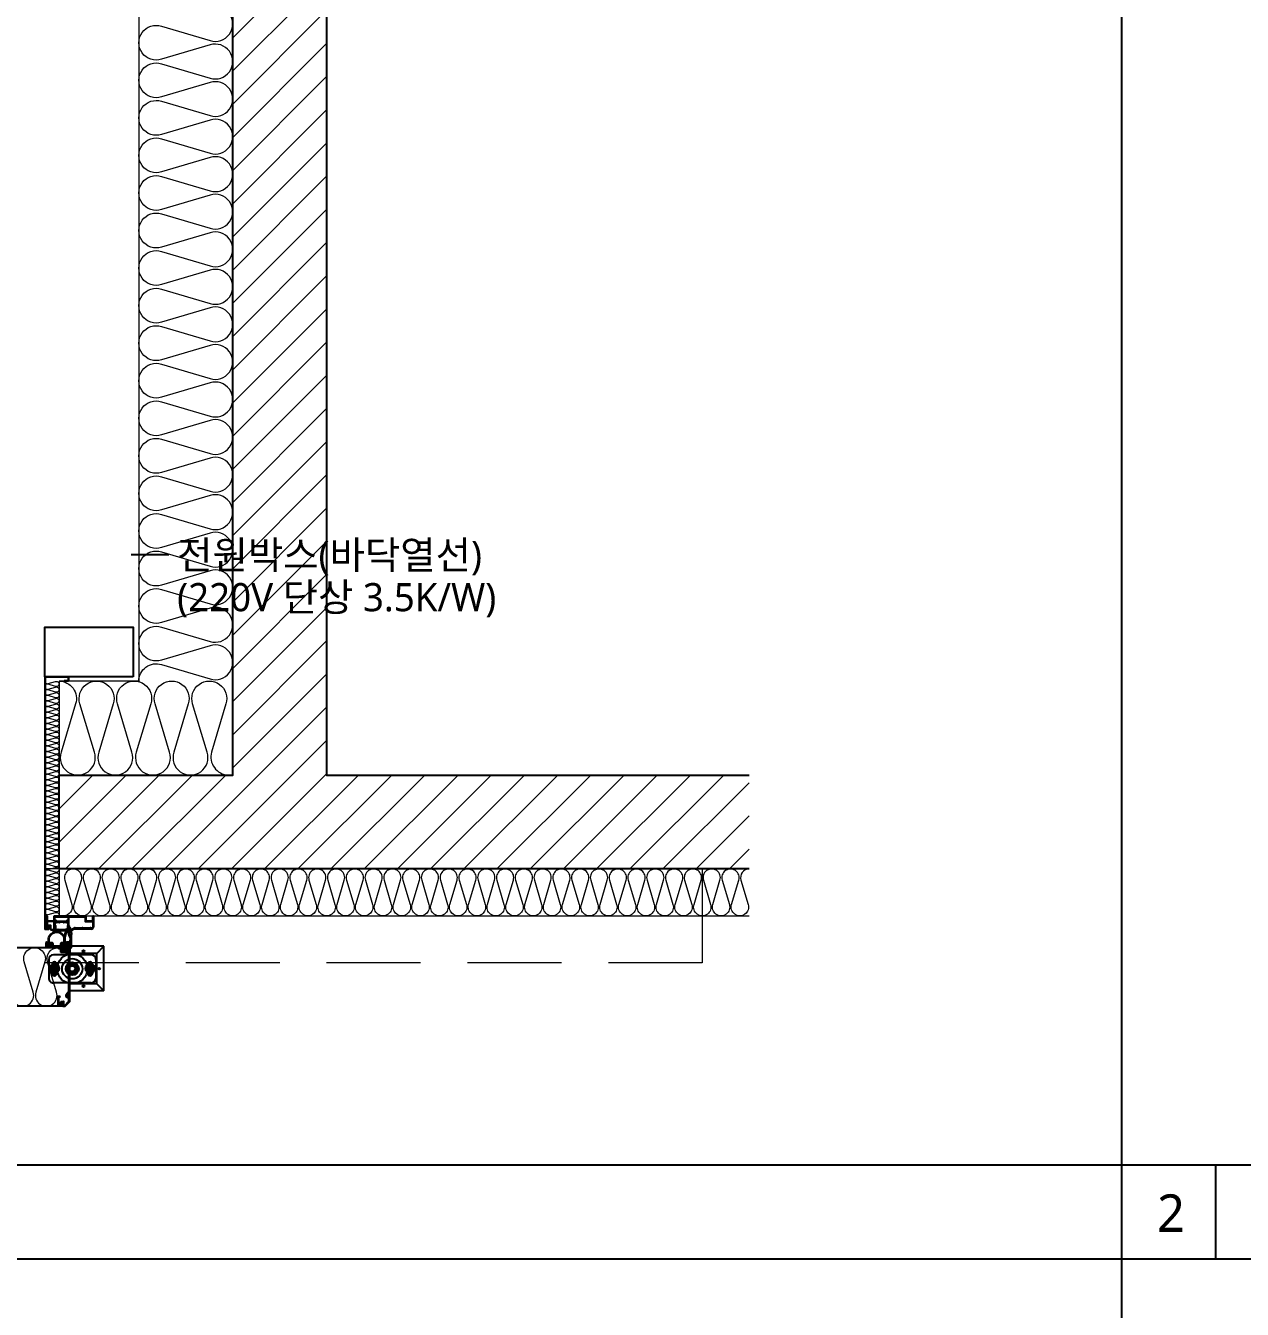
# Model space of a CAD drawing. Header units: millimetres. Extents: x 232323 to 272954, y -5343 to 8721.
# Drawn here: x 255605 to 256901, y 3234 to 4602 of the extents above; entities that cross this region are included whole.
import ezdxf
from ezdxf.enums import TextEntityAlignment as Align

# ---------------------------------------------------------------- set-up
doc = ezdxf.new("R2010")
doc.units = ezdxf.units.MM
doc.header["$MEASUREMENT"] = 0
doc.linetypes.add('HIDDEN', pattern=[0.375, 0.25, -0.125])
doc.layers.get('0').update_dxf_attribs({"linetype": 'CONTINUOUS'})
for name, color, linetype, lineweight in [('A-DWXM-DOOR', 4, 'CONTINUOUS', 25), ('A-MKXS-LEAD', 7, 'CONTINUOUS', 25), ('A-WAXM-BLOC', 3, 'CONTINUOUS', 25), ('A-XXXX-HATC', 8, 'CONTINUOUS', 18), ('A-XXXX-HID', 8, 'HIDDEN', 18), ('A-XXXX-INSL2', 8, 'CONTINUOUS', 18), ('A-XXXX-TABL', 7, 'CONTINUOUS', 25), ('A-XXXX-TXT2', 3, 'CONTINUOUS', 25)]:
    doc.layers.add(name, color=color, linetype=linetype, lineweight=lineweight)
doc.styles.add('맑은고딕', font='malgun.ttf')

# ---------------------------------------------------------------- blocks, each defined once
blk = doc.blocks.new('A$C788834AB')
at = {"color": 1}
blk.add_lwpolyline([(11.3, 3.8), (4.5, 7.7), (-2.4, 3.8), (-2.4, -4.1), (4.5, -8.1), (11.3, -4.1)], close=True, dxfattribs=at)
for centre, radius in [((4.5, -0.2), 9.75), ((4.5, 0), 4.5), ((4.5, -0.2), 3.8)]:
    blk.add_circle(centre, radius, dxfattribs=at)

msp = doc.modelspace()

# ---------------------------------------------------------------- hatches: boundary and pattern name
at = {"layer": 'A-XXXX-HATC'}
h = msp.add_hatch(dxfattribs=at)
h.set_pattern_fill('ANSI31', color=9, scale=200)
h.set_pattern_definition([(45, (137214.035, 5301.455), (-17.6776695, 17.6776695), [])])
h.paths.add_polyline_path([(254310.7, 5503.5), (254310.7, 5603.5), (253575.7, 5603.5), (253575.7, 5503.5), (254025.7, 5503.5), (254025.7, 3803.5), (253575.7, 3803.5), (253575.7, 3703.5), (254310.7, 3703.5), (254310.7, 3803.5), (254125.7, 3803.5), (254125.7, 5503.5)])
h.paths.add_polyline_path([(255640.7, 5603.5), (255640.7, 5503.5), (255825.7, 5503.5), (255825.7, 3803.5), (255640.7, 3803.5), (255640.7, 3703.5), (256375.7, 3703.5), (256375.7, 3803.5), (255925.7, 3803.5), (255925.7, 5503.5), (256375.7, 5503.5), (256375.7, 5603.5)])

# ---------------------------------------------------------------- linework, layer by layer
for p, q in [((256772.6, 607), (256772.6, 5969)), ((260366.3, 3288), (253178.8, 3288))]:
    msp.add_line(p, q)
at = {"color": 9}
for p, q in [((255625.7, 3908), (255625.7, 3639)), ((255650.7, 3908), (255625.7, 3908)), ((255626, 3907.7), (255626, 3639.3)), ((255650.4, 3907.7), (255626, 3907.7)), ((255650.4, 3903.8), (255646.2, 3903.8)), ((255646.2, 3903.5), (255646.2, 3903.8)), ((255650.7, 3903.5), (255646.2, 3903.5)), ((255650.4, 3907.7), (255650.4, 3903.8)), ((255650.7, 3908), (255650.7, 3903.5)), ((255627.4, 3653.3), (255627.4, 3653.4)), ((255627.5, 3653.4), (255627.4, 3653.4)), ((255627.5, 3640.1), (255627.4, 3653.2)), ((255627.6, 3653.4), (255628, 3653.4)), ((255628.2, 3653.2), (255628.2, 3648.4)), ((255635.7, 3648.4), (255635.7, 3653.2)), ((255635.8, 3653.4), (255669, 3653.4)), ((255669.2, 3653.2), (255669.2, 3648.4)), ((255676.7, 3648.4), (255676.7, 3653.2)), ((255676.8, 3653.4), (255676.9, 3653.4)), ((255677.4, 3652.9), (255677.4, 3641.5)), ((255629.7, 3639), (255625.7, 3639)), ((255629.4, 3639.3), (255626, 3639.3)), ((255627.5, 3639.9), (255627.5, 3640)), ((255627.5, 3639.9), (255627.5, 3639.9)), ((255628.1, 3639.9), (255627.7, 3639.9)), ((255628.2, 3648.4), (255635.7, 3648.4)), ((255628.2, 3643), (255628.2, 3640.1)), ((255630.9, 3643), (255628.2, 3643)), ((255628.2, 3639.9), (255628.2, 3639.9)), ((255628.2, 3639.9), (255628.2, 3639.9)), ((255629.4, 3643), (255629.4, 3639.3)), ((255629.7, 3643), (255629.4, 3643)), ((255629.7, 3643), (255629.7, 3639)), ((255630.9, 3639.5), (255630.9, 3643)), ((255635.3, 3638), (255634.7, 3638)), ((255635.4, 3638.8), (255635.4, 3638.2)), ((255636, 3638.8), (255635.4, 3638.8)), ((255635.9, 3636.2), (255637.2, 3638.2)), ((255636.4, 3640.5), (255636.1, 3638.9)), ((255636.4, 3643), (255636.2, 3642.8)), ((255636.2, 3642.4), (255636.4, 3642.2)), ((255636.4, 3646.9), (255636.4, 3643.1)), ((255636.4, 3642.1), (255636.4, 3640.6)), ((255636.6, 3647.4), (255637.2, 3646.8)), ((255636.6, 3647.2), (255637, 3646.8)), ((255636.6, 3636.3), (255637.6, 3638)), ((255636.7, 3647.5), (255637.4, 3646.9)), ((255636.8, 3647.6), (255637.5, 3647)), ((255637, 3647.7), (255637.6, 3647.1)), ((255637.2, 3647.7), (255637.6, 3647.3)), ((255637.8, 3646.6), (255637.8, 3647.1)), ((255641.3, 3646.4), (255638.1, 3646.4)), ((255640.1, 3636.3), (255639.1, 3638)), ((255640.8, 3636.2), (255639.5, 3638.2)), ((255641.6, 3646.9), (255641.6, 3646.6)), ((255645.3, 3646.9), (255641.6, 3646.9)), ((255645.3, 3646.9), (255641.6, 3646.9)), ((255645.3, 3646.6), (255645.3, 3646.9)), ((255648.8, 3646.4), (255645.5, 3646.4)), ((255646.6, 3631.5), (255648.8, 3639.2)), ((255647.1, 3630.5), (255649.5, 3639)), ((255649, 3647.1), (255649, 3646.6)), ((255649.9, 3647.7), (255649.3, 3647.1)), ((255649.7, 3647.7), (255649.3, 3647.3)), ((255650, 3647.6), (255649.4, 3647)), ((255650.2, 3647.5), (255649.5, 3646.9)), ((255650.2, 3647.4), (255649.6, 3646.8)), ((255650.2, 3647.2), (255649.8, 3646.8)), ((255650.4, 3643.1), (255650.4, 3646.9)), ((255650.4, 3640.6), (255650.4, 3642.1)), ((255650.7, 3642.8), (255650.5, 3643)), ((255650.5, 3642.2), (255650.7, 3642.4)), ((255651.4, 3638.8), (255650.9, 3638.8)), ((255651.4, 3638.2), (255651.4, 3638.8)), ((255652.2, 3638), (255651.6, 3638)), ((255675.4, 3639.5), (255656.9, 3639.5)), ((255669.2, 3648.4), (255676.7, 3648.4)), ((255626.8, 3625), (255626.8, 3619.8)), ((255627.3, 3625.5), (255628.1, 3625.5)), ((255628.1, 3624.7), (255628.1, 3625.5)), ((255629.7, 3624.7), (255628.1, 3624.7)), ((255628.3, 3623.5), (255629.7, 3623.5)), ((255629.6, 3622.5), (255629.6, 3630.5)), ((255629.7, 3624.7), (255629.7, 3623.5)), ((255630.3, 3622.5), (255630.3, 3630.3)), ((255631.2, 3624.7), (255631.2, 3623.5)), ((255633.6, 3624.7), (255631.2, 3624.7)), ((255631.2, 3623.5), (255632.6, 3623.5)), ((255634.1, 3624.2), (255634.1, 3621.8)), ((255642.5, 3621.8), (255642.5, 3624.2)), ((255645.4, 3624.7), (255643, 3624.7)), ((255645.4, 3623.5), (255644, 3623.5)), ((255645.4, 3624.7), (255645.4, 3623.5)), ((255646.3, 3622.5), (255646.3, 3630.3)), ((255646.9, 3623.5), (255646.9, 3624.7)), ((255646.9, 3624.7), (255648.6, 3624.7)), ((255648.3, 3623.5), (255646.9, 3623.5)), ((255647.1, 3622.5), (255647.1, 3630.5)), ((255647.1, 3623.5), (255648.1, 3623.5)), ((255648.6, 3624.7), (255648.6, 3625.2)), ((255652.3, 3625.5), (255648.8, 3625.5)), ((255649.8, 3620.8), (255649.8, 3624.5)), ((255649.8, 3624.5), (255651.1, 3624.5)), ((255650.1, 3623.9), (255650.1, 3621.4)), ((255650.3, 3624.2), (255650.8, 3624.2)), ((255651, 3636.3), (255653.4, 3636.6)), ((255651.1, 3635.8), (255653.4, 3636.1)), ((255651.1, 3624.5), (255651.1, 3623.4)), ((255651.1, 3623.9), (255651.1, 3623.2)), ((255652.3, 3625.5), (255652.3, 3623.4)), ((255652.6, 3630), (255652.4, 3626)), ((255652.4, 3626), (255652.4, 3623.2)), ((255652.4, 3625.5), (255652.4, 3623.4)), ((255653.6, 3630), (255652.6, 3630)), ((255653.6, 3630), (255653.7, 3626)), ((255653.7, 3626), (255653.7, 3619.6)), ((255626.8, 3619.8), (255627.8, 3619.8)), ((255627.8, 3620.1), (255627.8, 3619.8)), ((255627.8, 3620.1), (255648.8, 3620.1)), ((255628.1, 3621.6), (255628.1, 3623.2)), ((255628.3, 3621.7), (255628.3, 3622.2)), ((255632.6, 3621.3), (255628.3, 3621.3)), ((255629.6, 3622.5), (255628.6, 3622.5)), ((255632.1, 3621.5), (255628.6, 3621.5)), ((255632.1, 3622.5), (255630.3, 3622.5)), ((255632.3, 3621.7), (255632.3, 3622.2)), ((255632.9, 3623.2), (255632.9, 3621.6)), ((255642, 3621.3), (255634.6, 3621.3)), ((255674.8, 3612.2), (255634.8, 3612.2)), ((255643.6, 3619.4), (255640.3, 3619.4)), ((255640.3, 3619.4), (255640.3, 3618.4)), ((255642.6, 3618.4), (255640.3, 3618.4)), ((255642.8, 3614.8), (255642.8, 3618.2)), ((255647.9, 3614.6), (255643.1, 3614.6)), ((255643.8, 3623.2), (255643.8, 3621.6)), ((255643.8, 3615.6), (255643.8, 3619.2)), ((255643.8, 3615.6), (255644.8, 3615.6)), ((255648.3, 3621.3), (255644, 3621.3)), ((255644.3, 3621.7), (255644.3, 3622.2)), ((255644.6, 3622.5), (255646.3, 3622.5)), ((255644.6, 3621.5), (255648.1, 3621.5)), ((255644.8, 3620), (255644.8, 3619.7)), ((255644.8, 3619.6), (255644.8, 3615.6)), ((255646.3, 3619.8), (255645.1, 3619.8)), ((255646.6, 3618.7), (255645.8, 3618.3)), ((255645.8, 3617.6), (255645.8, 3618.6)), ((255645.8, 3618.3), (255645.8, 3618)), ((255645.8, 3618), (255650.8, 3618)), ((255645.8, 3617.6), (255647.3, 3617.6)), ((255645.8, 3615.8), (255645.8, 3616.6)), ((255645.8, 3616.6), (255647.3, 3616.6)), ((255646.3, 3618.8), (255646.1, 3618.8)), ((255646.1, 3616), (255646.5, 3615.6)), ((255647.9, 3615.6), (255646.1, 3615.6)), ((255646.2, 3616.4), (255646.9, 3615.7)), ((255646.2, 3616.2), (255646.8, 3615.6)), ((255646.3, 3618.8), (255646.3, 3619.8)), ((255646.3, 3616.5), (255647, 3615.8)), ((255646.5, 3616.5), (255647.1, 3616)), ((255646.6, 3619.5), (255646.6, 3618.7)), ((255646.7, 3616.6), (255647.1, 3616.2)), ((255647.1, 3622.5), (255648.1, 3622.5)), ((255647.3, 3619.4), (255649.3, 3619.4)), ((255647.3, 3619.4), (255647.3, 3618.7)), ((255647.3, 3618.7), (255649.3, 3618.7)), ((255647.3, 3616.6), (255647.3, 3617.6)), ((255648.3, 3621.7), (255648.3, 3622.2)), ((255648.6, 3621.6), (255648.6, 3623.2)), ((255648.8, 3620.1), (255648.8, 3619.8)), ((255648.8, 3619.8), (255652.3, 3619.8)), ((255649.3, 3619.4), (255649.3, 3618.7)), ((255649.3, 3613.1), (255649.3, 3612)), ((255650.3, 3612), (255649.3, 3612)), ((255651.1, 3620.8), (255649.8, 3620.8)), ((255650.1, 3619.5), (255650.1, 3618.7)), ((255650.8, 3618.3), (255650.1, 3618.7)), ((255650.3, 3621.2), (255650.8, 3621.2)), ((255652.1, 3619.8), (255650.3, 3619.8)), ((255650.3, 3618.8), (255650.3, 3619.8)), ((255651.1, 3618.8), (255650.3, 3618.8)), ((255650.3, 3613.1), (255650.3, 3612)), ((255650.8, 3618.3), (255650.8, 3618)), ((255650.9, 3615.5), (255652.1, 3615.5)), ((255650.9, 3614.7), (255652.1, 3614.7)), ((255651.1, 3623.2), (255652.4, 3623.2)), ((255651.1, 3622.2), (255651.1, 3621.4)), ((255651.1, 3622.2), (255652.4, 3622.2)), ((255651.1, 3620.8), (255651.1, 3621.9)), ((255652.2, 3623.3), (255651.2, 3623.3)), ((255652.2, 3622), (255651.2, 3622)), ((255651.3, 3616.9), (255651.3, 3618.6)), ((255651.3, 3570.5), (255651.3, 3613.2)), ((255651.8, 3620), (255651.8, 3619.7)), ((255652.3, 3619.8), (255652.3, 3621.9)), ((255688.6, 3621.1), (255652.3, 3621.1)), ((255652.3, 3621.1), (255652.3, 3613.6)), ((255652.3, 3615.7), (255652.3, 3619.6)), ((255652.3, 3569.3), (255652.3, 3614.4)), ((255681.1, 3613.6), (255652.3, 3613.6)), ((255652.4, 3622.2), (255652.4, 3619.6)), ((255652.4, 3619.8), (255652.4, 3621.9)), ((255653.4, 3619.3), (255652.7, 3619.3)), ((255681.1, 3613.6), (255688.6, 3621.1)), ((255681.1, 3581.1), (255681.1, 3613.6)), ((255688.6, 3573.6), (255688.6, 3621.1)), ((255629.8, 3607.2), (255629.8, 3587.2)), ((255633.3, 3602.2), (255633.3, 3592.2)), ((255635.8, 3590.4), (255635.8, 3604.1)), ((255638.3, 3602.2), (255638.3, 3592.2)), ((255671.3, 3602.2), (255671.3, 3592.2)), ((255673.8, 3590.4), (255673.8, 3604.1)), ((255676.3, 3602.2), (255676.3, 3592.2)), ((255679.8, 3607.2), (255679.8, 3587.2)), ((255652.2, 3593.9), (255652.1, 3593.4)), ((255654.6, 3593.5), (255654.6, 3592.2)), ((255655, 3593.5), (255655.1, 3592.2)), ((255657.5, 3593.9), (255657.5, 3593.4)), ((255674.8, 3582.2), (255634.8, 3582.2)), ((255649.3, 3570.6), (255649.3, 3571.6)), ((255650.3, 3571.6), (255649.3, 3571.6)), ((255650.3, 3570.6), (255650.3, 3571.6)), ((255650.9, 3569), (255652.1, 3569)), ((255681.1, 3581.1), (255652.3, 3581.1)), ((255652.3, 3573.6), (255652.3, 3581.1)), ((255688.6, 3573.6), (255652.3, 3573.6)), ((255681.1, 3581.1), (255688.6, 3573.6)), ((255639.3, 3567.6), (255639.3, 3558)), ((255641.8, 3567.8), (255639.6, 3567.8)), ((255639.6, 3557.7), (255643.6, 3557.7)), ((255640.3, 3566.6), (255640.3, 3559)), ((255641.8, 3566.8), (255640.6, 3566.8)), ((255640.6, 3558.7), (255642.6, 3558.7)), ((255641.8, 3566.8), (255641.8, 3567.8)), ((255642.8, 3559), (255642.8, 3562.1)), ((255643.1, 3562.3), (255645.6, 3562.3)), ((255643.8, 3558), (255643.8, 3561.3)), ((255643.8, 3561.3), (255644.8, 3561.3)), ((255644.8, 3557.4), (255644.8, 3561.3)), ((255647.2, 3557.1), (255645.1, 3557.1)), ((255645.8, 3558.4), (255645.8, 3562.1)), ((255646.8, 3558.1), (255646.1, 3558.1)), ((255647, 3558.2), (255651.3, 3562.6)), ((255647.4, 3557.2), (255652.3, 3562.2)), ((255650.9, 3568.2), (255652.1, 3568.2)), ((255651.3, 3562.8), (255651.3, 3566.7)), ((255652.3, 3562.4), (255652.3, 3568))]:
    msp.add_line(p, q, dxfattribs=at)
at = {"color": 1}
msp.add_lwpolyline([(255719.8, 3908), (255625.7, 3908), (255625.7, 3961), (255719.8, 3961)], close=True, dxfattribs=at)
at = {"color": 9}
for points in [[(255638.5, 3647.6, 0.470454), (255636.4, 3648.6), (255636.4, 3652.6), (255650.4, 3652.6), (255650.4, 3648.6, 0.470454), (255648.3, 3647.6)], [(255652.2, 3639.4, 0.414215), (255652, 3639.5), (255651.6, 3639.5, -0.360888), (255651.4, 3639.7), (255651.2, 3640.6, -0.046392), (255651.2, 3640.7), (255651.2, 3642.1), (255651.5, 3642.4, 0.414204), (255651.5, 3642.8), (255651.2, 3643), (255651.2, 3652.6), (255668.4, 3652.6), (255668.4, 3647.8, 0.414214), (255668.6, 3647.6), (255669.2, 3647.6), (255676.7, 3647.6), (255676.7, 3641.5, -0.414214), (255675.4, 3640.3), (255674.5, 3640.3), (255674.5, 3640.6, 0.414214), (255674.3, 3640.8), (255673.9, 3640.8, 0.414214), (255673.7, 3640.6), (255673.7, 3640.3), (255666.2, 3640.3), (255666.2, 3640.6, 0.414214), (255666.1, 3640.8), (255665.6, 3640.8, 0.414214), (255665.5, 3640.6), (255665.5, 3640.3), (255658, 3640.3), (255658, 3640.6, 0.414214), (255657.8, 3640.8), (255657.4, 3640.8, 0.414214), (255657.2, 3640.6), (255657.2, 3640.3), (255656.9, 3640.3, 0.160398), (255655.9, 3640, -0.156655), (255652.2, 3638.8)], [(255636.2, 3642.7, 0.414204), (255636.2, 3642.4), (255636.5, 3642.2), (255636.5, 3638.7), (255635.7, 3638.7, 0.414214), (255635.5, 3638.6), (255635.5, 3638.2, 0.414214), (255635.7, 3638), (255651.3, 3638, 0.414214), (255651.4, 3638.2), (255651.4, 3638.6, 0.414214), (255651.3, 3638.7), (255650.4, 3638.7), (255650.4, 3642.2), (255650.7, 3642.4, 0.414204), (255650.7, 3642.7), (255650.4, 3643), (255649.9, 3643, 0.414214), (255649.7, 3642.8), (255649.7, 3638.8), (255647.7, 3638.8), (255647.7, 3638.9, 0.414214), (255647.5, 3639), (255647.3, 3639, 0.414214), (255647.2, 3638.9), (255647.2, 3638.8), (255639.8, 3638.8), (255639.8, 3638.9, 0.414214), (255639.6, 3639), (255639.4, 3639, 0.414214), (255639.3, 3638.9), (255639.3, 3638.8), (255637.3, 3638.8), (255637.3, 3642.8, 0.414214), (255637, 3643), (255636.5, 3643)]]:
    msp.add_lwpolyline(points, format="xyb", close=True, dxfattribs=at)
msp.add_lwpolyline([(255634.7, 3639.4), (255635.3, 3639.4, 0.360887), (255635.5, 3639.6), (255635.7, 3640.6, 0.046392), (255635.7, 3640.7), (255635.7, 3642.1), (255635.4, 3642.4, -0.414204), (255635.4, 3642.8), (255635.7, 3643), (255635.7, 3647.6), (255628.2, 3647.6), (255628.2, 3643.8), (255631.5, 3643.8, -0.414214), (255631.7, 3643.6), (255631.7, 3639.9, 0.137442), (255634.7, 3638.8), (255634.7, 3639.4, 0.137442)], format="xyb", dxfattribs=at)
for centre, radius in [((255637.1, 3647.2), 0.485), ((255649.8, 3647.2), 0.485), ((255654.8, 3597.2), 16), ((255646.6, 3616.1), 0.485), ((255666.7, 3616), 0.975), ((255654.8, 3597.2), 10.8), ((255654.8, 3597.2), 6.9), ((255654.8, 3597.2), 6.75), ((255654.8, 3597.2), 5.16), ((255654.8, 3597.2), 3.75), ((255654.8, 3597.2), 3.06), ((255683.6, 3597.3), 0.975), ((255653.3, 3593), 0.463), ((255656.4, 3593), 0.463), ((255666.7, 3578.6), 0.975)]:
    msp.add_circle(centre, radius, dxfattribs=at)
for centre, radius, start, end in [((255627.6, 3653.2), 0.15, 90, 180.1606), ((255628, 3653.2), 0.15, 0, 90), ((255635.8, 3653.2), 0.15, 90, 180), ((255669, 3653.2), 0.15, 0, 90), ((255676.8, 3653.2), 0.15, 90, 180), ((255676.9, 3652.9), 0.5, 0, 90), ((255627.7, 3640.1), 0.25, 180.1606, 270), ((255628.1, 3640), 0.15, 270, 0.6758), ((255635.2, 3644.8), 6.73, 230.74, 265.8923), ((255635.3, 3638.2), 0.15, 270, 0), ((255636, 3638.9), 0.1, 269.9999, 334.9831), ((255636.3, 3642.6), 0.25, 135.0009, 224.9991), ((255637.1, 3647.2), 0.75, 345.929, 211.1315), ((255636.3, 3643.1), 0.1, 315.0009, 0), ((255636.3, 3642.1), 0.1, 0, 44.9991), ((255636.3, 3640.6), 0.1, 334.9831, 0), ((255637.4, 3638.1), 0.25, 328.552, 148.5535), ((255638.1, 3646.6), 0.25, 180, 270), ((255639.3, 3638.1), 0.25, 31.4465, 211.448), ((255641.3, 3646.6), 0.25, 270, 0), ((255645.5, 3646.6), 0.25, 180, 270), ((255648.8, 3646.6), 0.25, 270, 0), ((255649.1, 3639.1), 0.361, 344.4748, 164.4759), ((255649.8, 3647.2), 0.75, 335.9069, 194.071), ((255665.1, 3637.9), 14.9, 164.775, 212.4292), ((255650.5, 3643.1), 0.1, 180, 224.9991), ((255650.5, 3642.1), 0.1, 135.0009, 180), ((255650.5, 3640.6), 0.1, 180, 205.0171), ((255650.5, 3642.6), 0.25, 315.0009, 44.9991), ((255651.5, 3641.7), 0.768, 30.4539, 164.775), ((255650.9, 3638.9), 0.1, 205.0171, 270.0001), ((255665.1, 3637.9), 14.2, 164.775, 186.6051), ((255651.5, 3641.7), 0.0676, 30.4539, 164.775), ((255651.6, 3638.2), 0.15, 180, 269.9958), ((255639.3, 3634.5), 14.2, 8.6238, 30.4539), ((255639.3, 3634.4), 14.9, 342.5101, 30.683), ((255652.3, 3644.7), 6.67, 268.7966, 306.45), ((255656.9, 3638.5), 1, 90, 126.45), ((255675.4, 3641.5), 2, 270, 0), ((255627.3, 3625), 0.5, 90, 180), ((255628.3, 3623.2), 0.25, 90, 180), ((255638.3, 3627.1), 9.38, 105.0232, 158.878), ((255638.3, 3627.1), 8.63, 22.0317, 157.9683), ((255632.6, 3623.2), 0.25, 0, 90), ((255633.6, 3624.2), 0.5, 0, 90), ((255638.3, 3627.1), 9.38, 79.2477, 100.7523), ((255638.3, 3627.1), 9.38, 27.9822, 74.9768), ((255643, 3624.2), 0.5, 90, 180), ((255644, 3623.2), 0.25, 90, 180), ((255648.3, 3623.2), 0.25, 0, 90), ((255648.8, 3625.2), 0.25, 90, 180), ((255650.3, 3623.9), 0.25, 90, 180), ((255650.8, 3623.9), 0.25, 0, 90), ((255665.1, 3637.9), 14.2, 188.6238, 211.0933), ((255651.2, 3623.4), 0.15, 180, 270), ((255652.2, 3623.4), 0.15, 270, 0), ((255639.3, 3634.5), 14.2, 344.1356, 6.6051), ((255628.3, 3621.6), 0.25, 180, 270), ((255628.6, 3622.2), 0.25, 90, 180), ((255628.6, 3621.7), 0.25, 180, 270), ((255634.8, 3607.2), 5, 90, 179.9993), ((255632.1, 3622.2), 0.25, 0, 90), ((255632.1, 3621.7), 0.25, 270, 0), ((255632.6, 3621.6), 0.25, 270, 0), ((255634.6, 3621.8), 0.5, 180, 270), ((255642, 3621.8), 0.5, 270, 0), ((255642.6, 3618.2), 0.25, 0, 90), ((255643.1, 3614.8), 0.25, 180, 270), ((255643.6, 3619.2), 0.25, 0, 90), ((255644, 3621.6), 0.25, 180, 270), ((255644.6, 3622.2), 0.25, 90, 180), ((255644.6, 3621.7), 0.25, 180, 270), ((255645.1, 3619.6), 0.25, 90, 180), ((255646.1, 3618.6), 0.25, 90, 180), ((255646.1, 3615.8), 0.25, 180, 270), ((255649.8, 3615.1), 2, 56.251, 303.749), ((255648.1, 3622.2), 0.25, 0, 90), ((255648.1, 3621.7), 0.25, 270, 0), ((255648.3, 3621.6), 0.25, 270, 0), ((255649.8, 3615.1), 1, 32.231, 327.769), ((255650.3, 3621.4), 0.25, 180, 270), ((255650.9, 3615.7), 0.25, 212.231, 270), ((255650.9, 3614.4), 0.25, 90, 147.769), ((255650.8, 3621.4), 0.25, 270, 0), ((255651.1, 3616.9), 0.25, 236.251, 0), ((255651.1, 3616.9), 0.25, 236.251, 0), ((255651.1, 3613.2), 0.25, 0, 123.749), ((255651.2, 3621.9), 0.15, 90, 180), ((255651.1, 3618.6), 0.25, 0, 90), ((255651.1, 3618.6), 0.25, 0, 90), ((255652.1, 3619.6), 0.25, 0, 90), ((255652.1, 3615.7), 0.25, 270, 0), ((255652.1, 3614.4), 0.25, 0, 90), ((255652.2, 3621.9), 0.15, 0, 90), ((255652.7, 3619.6), 0.25, 180, 270), ((255653.4, 3619.6), 0.25, 270, 0), ((255674.8, 3607.2), 5, 0, 90), ((255635.8, 3602.2), 2.5, 359.9994, 180), ((255654.8, 3597.2), 4.25, 309.0319, 230.9681), ((255673.8, 3602.2), 2.5, 0, 180.0006), ((255634.8, 3587.2), 5, 179.9993, 270), ((255635.8, 3592.2), 2.5, 180, 0.0006), ((255652.5, 3593.1), 0.463, 143.2213, 248.104), ((255654.5, 3592.2), 0.11, 261.5096, 0.1204), ((255655.2, 3592.2), 0.11, 179.8796, 278.4904), ((255657.2, 3593.1), 0.463, 291.896, 36.7787), ((255673.8, 3592.2), 2.5, 179.9994, 0), ((255674.8, 3587.2), 5, 270, 0), ((255649.8, 3568.6), 2, 56.251, 303.749), ((255649.8, 3568.6), 1, 32.231, 327.769), ((255650.9, 3569.3), 0.25, 212.231, 270), ((255651.1, 3570.5), 0.25, 236.251, 0), ((255652.1, 3569.3), 0.25, 270, 0), ((255639.6, 3567.6), 0.25, 90, 180), ((255639.6, 3558), 0.25, 180, 270), ((255640.6, 3566.6), 0.25, 90, 180), ((255640.6, 3559), 0.25, 180, 270), ((255642.6, 3559), 0.25, 270, 0), ((255643.1, 3562.1), 0.25, 90, 180), ((255643.6, 3558), 0.25, 270, 0), ((255645.1, 3557.4), 0.25, 180, 270), ((255645.6, 3562.1), 0.25, 0, 90), ((255646.1, 3558.4), 0.25, 180, 270), ((255646.8, 3558.4), 0.25, 270, 318.6584), ((255647.2, 3557.4), 0.25, 270, 315.9282), ((255647.2, 3557.4), 0.25, 270, 318.6584), ((255650.9, 3568), 0.25, 90, 147.769), ((255651.1, 3566.7), 0.25, 0, 123.749), ((255651.1, 3562.8), 0.25, 318.6584, 0), ((255652.1, 3568), 0.25, 0, 90), ((255652.1, 3562.4), 0.25, 306.1547, 0), ((255652.1, 3562.4), 0.25, 315.9282, 0)]:
    msp.add_arc(centre, radius, start, end, dxfattribs=at)
msp.add_ellipse((255648.3, 3620), major_axis=(-3.5, 0), ratio=0.085714, start_param=3.141593, end_param=6.283185, dxfattribs=at)
at = {"color": 9, "extrusion": (0, 0, -1)}
for centre, major_axis, start_param, end_param in [((255649.6, 3619.7), (4.82, 0), 2.261533, 3.134107), ((255647, 3619.7), (-4.82, 0), 3.149078, 4.021652)]:
    msp.add_ellipse(centre, major_axis=major_axis, ratio=0.062704, start_param=start_param, end_param=end_param, dxfattribs=at)
at = {"layer": 'A-DWXM-DOOR', "color": 9}
for p, q in [((255644.3, 3619.6), (254992.9, 3619.6)), ((255644.3, 3615.6), (255644.3, 3619.6)), ((255644.3, 3557.3), (254992.9, 3557.3)), ((255644.3, 3561.3), (255644.3, 3557.3))]:
    msp.add_line(p, q, dxfattribs=at)
at = {"layer": 'A-MKXS-LEAD'}
msp.add_line((255717.5, 4038.6), (255757.5, 4038.6), dxfattribs=at)
msp.add_lwpolyline([(255672.7, 3961, 0, 10, 0), (255687.7, 3986.9, 0, 0, 0), (255717.5, 4038.6, 0, 0, 0)], format="xyseb", dxfattribs=at)
at = {"layer": 'A-WAXM-BLOC', "color": 9}
for points in [[(256375.7, 3703.5), (255640.7, 3703.5), (255640.7, 3803.5), (255825.7, 3803.5), (255825.7, 5503.5), (255640.7, 5503.5), (255640.7, 5603.5), (256375.7, 5603.5)], [(256375.7, 5503.5), (255925.7, 5503.5), (255925.7, 3803.5), (256375.7, 3803.5)]]:
    msp.add_lwpolyline(points, dxfattribs=at)
at = {"layer": 'A-XXXX-HID', "ltscale": 400}
for p, q in [((256325.7, 3703.5), (253625.7, 3703.5)), ((256325.7, 3703.5), (256325.7, 3603.5)), ((256325.7, 3603.5), (253625.7, 3603.5))]:
    msp.add_line(p, q, dxfattribs=at)
at = {"layer": 'A-XXXX-INSL2', "color": 9}
msp.add_line((255640.7, 3753.5), (255640.7, 3828.5), dxfattribs=at)
for points in [[(255640.7, 5503.5), (255640.7, 5403.5), (255725.7, 5403.5), (255725.7, 3903.5), (255640.7, 3903.5), (255640.7, 3803.5)], [(255640.7, 3703.5), (255640.7, 3653.5), (256375.7, 3653.5)]]:
    msp.add_lwpolyline(points, dxfattribs=at)
for points in [[(255725.7, 3903.5, -0.509267), (255749.9, 3921.2), (255801.5, 3905.9, 1.37259), (255801.5, 3941.2), (255749.9, 3925.9, -1.37259), (255749.9, 3961.2), (255801.5, 3945.9, 1.37259), (255801.5, 3981.2), (255749.9, 3965.9, -1.37259), (255749.9, 4001.2), (255801.5, 3985.9, 1.37259), (255801.5, 4021.2), (255749.9, 4005.9, -1.37259), (255749.9, 4041.2), (255801.5, 4025.9, 1.37259), (255801.5, 4061.2), (255749.9, 4045.9, -1.37259), (255749.9, 4081.2), (255801.5, 4065.9, 1.37259), (255801.5, 4101.2), (255749.9, 4085.9, -1.37259), (255749.9, 4121.2), (255801.5, 4105.9, 1.37259), (255801.5, 4141.2), (255749.9, 4125.9, -1.37259), (255749.9, 4161.2), (255801.5, 4145.9, 1.37259), (255801.5, 4181.2), (255749.9, 4165.9, -1.37259), (255749.9, 4201.2), (255801.5, 4185.9, 1.37259), (255801.5, 4221.2), (255749.9, 4205.9, -1.37259), (255749.9, 4241.2), (255801.5, 4225.9, 1.37259), (255801.5, 4261.2), (255749.9, 4245.9, -1.37259), (255749.9, 4281.2), (255801.5, 4265.9, 1.37259), (255801.5, 4301.2), (255749.9, 4285.9, -1.37259), (255749.9, 4321.2), (255801.5, 4305.9, 1.37259), (255801.5, 4341.2), (255749.9, 4325.9, -1.37259), (255749.9, 4361.2), (255801.5, 4345.9, 1.37259), (255801.5, 4381.2), (255749.9, 4365.9, -1.37259), (255749.9, 4401.2), (255801.5, 4385.9, 1.37259), (255801.5, 4421.2), (255749.9, 4405.9, -1.37259), (255749.9, 4441.2), (255801.5, 4425.9, 1.37259), (255801.5, 4461.2), (255749.9, 4445.9, -1.37259), (255749.9, 4481.2), (255801.5, 4465.9, 1.37259), (255801.5, 4501.2), (255749.9, 4485.9, -1.37259), (255749.9, 4521.2), (255801.5, 4505.9, 1.37259), (255801.5, 4541.2), (255749.9, 4525.9, -1.37259), (255749.9, 4561.2), (255801.5, 4545.9, 1.37259), (255801.5, 4581.2), (255749.9, 4565.9, -1.37259), (255749.9, 4601.2), (255801.5, 4585.9, 1.37259), (255801.5, 4621.2)], [(255625.7, 3903.5, 0.509267), (255629.3, 3900.9), (255637.1, 3903.2, -1.37259), (255637.1, 3897.9), (255629.3, 3900.2, 1.37259), (255629.3, 3894.9), (255637.1, 3897.2, -1.37259), (255637.1, 3891.9), (255629.3, 3894.2, 1.37259), (255629.3, 3888.9), (255637.1, 3891.2, -1.37259), (255637.1, 3885.9), (255629.3, 3888.2, 1.37259), (255629.3, 3882.9), (255637.1, 3885.2, -1.37259), (255637.1, 3879.9), (255629.3, 3882.2, 1.37259), (255629.3, 3876.9), (255637.1, 3879.2, -1.37259), (255637.1, 3873.9), (255629.3, 3876.2, 1.37259), (255629.3, 3870.9), (255637.1, 3873.2, -1.37259), (255637.1, 3867.9), (255629.3, 3870.2, 1.37259), (255629.3, 3864.9), (255637.1, 3867.2, -1.37259), (255637.1, 3861.9), (255629.3, 3864.2, 1.37259), (255629.3, 3858.9), (255637.1, 3861.2, -1.37259), (255637.1, 3855.9), (255629.3, 3858.2, 1.37259), (255629.3, 3852.9), (255637.1, 3855.2, -1.37259), (255637.1, 3849.9), (255629.3, 3852.2, 1.37259), (255629.3, 3846.9), (255637.1, 3849.2, -1.37259), (255637.1, 3843.9), (255629.3, 3846.2, 1.37259), (255629.3, 3840.9), (255637.1, 3843.2, -1.37259), (255637.1, 3837.9), (255629.3, 3840.2, 1.37259), (255629.3, 3834.9), (255637.1, 3837.2, -1.37259), (255637.1, 3831.9), (255629.3, 3834.2, 1.37259), (255629.3, 3828.9), (255637.1, 3831.2, -1.37259), (255637.1, 3825.9), (255629.3, 3828.2, 1.37259), (255629.3, 3822.9), (255637.1, 3825.2, -1.37259), (255637.1, 3819.9), (255629.3, 3822.2, 1.37259), (255629.3, 3816.9), (255637.1, 3819.2, -1.37259), (255637.1, 3813.9), (255629.3, 3816.2, 1.37259), (255629.3, 3810.9), (255637.1, 3813.2, -1.37259), (255637.1, 3807.9), (255629.3, 3810.2, 1.37259), (255629.3, 3804.9), (255637.1, 3807.2, -1.37259), (255637.1, 3801.9), (255629.3, 3804.2, 1.37259), (255629.3, 3798.9), (255637.1, 3801.2, -1.37259), (255637.1, 3795.9), (255629.3, 3798.2, 1.37259), (255629.3, 3792.9), (255637.1, 3795.2, -1.37259), (255637.1, 3789.9), (255629.3, 3792.2, 1.37259), (255629.3, 3786.9), (255637.1, 3789.2, -1.37259), (255637.1, 3783.9), (255629.3, 3786.2, 1.37259), (255629.3, 3780.9), (255637.1, 3783.2, -1.37259), (255637.1, 3777.9), (255629.3, 3780.2, 1.37259), (255629.3, 3774.9), (255637.1, 3777.2, -1.37259), (255637.1, 3771.9), (255629.3, 3774.2, 1.37259), (255629.3, 3768.9), (255637.1, 3771.2, -1.37259), (255637.1, 3765.9), (255629.3, 3768.2, 1.37259), (255629.3, 3762.9), (255637.1, 3765.2, -1.37259), (255637.1, 3759.9), (255629.3, 3762.2, 1.37259), (255629.3, 3756.9), (255637.1, 3759.2, -1.37259), (255637.1, 3753.9), (255629.3, 3756.2, 1.37259), (255629.3, 3750.9), (255637.1, 3753.2, -1.37259), (255637.1, 3747.9), (255629.3, 3750.2, 1.37259), (255629.3, 3744.9), (255637.1, 3747.2, -1.37259), (255637.1, 3741.9), (255629.3, 3744.2, 1.37259), (255629.3, 3738.9), (255637.1, 3741.2, -1.37259), (255637.1, 3735.9), (255629.3, 3738.2, 1.37259), (255629.3, 3732.9), (255637.1, 3735.2, -1.37259), (255637.1, 3729.9), (255629.3, 3732.2, 1.37259), (255629.3, 3726.9), (255637.1, 3729.2, -1.37259), (255637.1, 3723.9), (255629.3, 3726.2, 1.37259), (255629.3, 3720.9), (255637.1, 3723.2, -1.37259), (255637.1, 3717.9), (255629.3, 3720.2, 1.37259), (255629.3, 3714.9), (255637.1, 3717.2, -1.37259), (255637.1, 3711.9), (255629.3, 3714.2, 1.37259), (255629.3, 3708.9), (255637.1, 3711.2, -1.37259), (255637.1, 3705.9), (255629.3, 3708.2, 1.37259), (255629.3, 3702.9), (255637.1, 3705.2, -1.37259), (255637.1, 3699.9), (255629.3, 3702.2, 1.37259), (255629.3, 3696.9), (255637.1, 3699.2, -1.37259), (255637.1, 3693.9), (255629.3, 3696.2, 1.37259), (255629.3, 3690.9), (255637.1, 3693.2, -1.37259), (255637.1, 3687.9), (255629.3, 3690.2, 1.37259), (255629.3, 3684.9), (255637.1, 3687.2, -1.37259), (255637.1, 3681.9), (255629.3, 3684.2, 1.37259), (255629.3, 3678.9), (255637.1, 3681.2, -1.37259), (255637.1, 3675.9), (255629.3, 3678.2, 1.37259), (255629.3, 3672.9), (255637.1, 3675.2, -1.37259), (255637.1, 3669.9), (255629.3, 3672.2, 1.37259), (255629.3, 3666.9), (255637.1, 3669.2, -1.37259), (255637.1, 3663.9), (255629.3, 3666.2, 1.37259), (255629.3, 3660.9), (255637.1, 3663.2, -1.37259), (255637.1, 3657.9), (255629.3, 3660.2, 1.37259), (255629.3, 3654.9), (255637.1, 3657.2, -0.471828), (255640.7, 3654.5)], [(255640.7, 3903.5, -0.509267), (255658.4, 3879.3), (255643, 3827.8, 1.37259), (255678.4, 3827.8), (255663, 3879.3, -1.37259), (255698.4, 3879.3), (255683, 3827.8, 1.37259), (255718.4, 3827.8), (255703, 3879.3, -1.37259), (255738.4, 3879.3), (255723, 3827.8, 1.37259), (255758.4, 3827.8), (255743, 3879.3, -1.37259), (255778.4, 3879.3), (255763, 3827.8, 1.37259), (255798.4, 3827.8), (255783, 3879.3, -1.37259), (255818.4, 3879.3), (255803, 3827.8, 0.471828), (255820.7, 3803.5)], [(256375.7, 3703.5, 0.509267), (256366.9, 3691.4), (256374.5, 3665.7, -1.37259), (256356.9, 3665.7), (256364.5, 3691.4, 1.37259), (256346.9, 3691.4), (256354.5, 3665.7, -1.37259), (256336.9, 3665.7), (256344.5, 3691.4, 1.37259), (256326.9, 3691.4), (256334.5, 3665.7, -1.37259), (256316.9, 3665.7), (256324.5, 3691.4, 1.37259), (256306.9, 3691.4), (256314.5, 3665.7, -1.37259), (256296.9, 3665.7), (256304.5, 3691.4, 1.37259), (256286.9, 3691.4), (256294.5, 3665.7, -1.37259), (256276.9, 3665.7), (256284.5, 3691.4, 1.37259), (256266.9, 3691.4), (256274.5, 3665.7, -1.37259), (256256.9, 3665.7), (256264.5, 3691.4, 1.37259), (256246.9, 3691.4), (256254.5, 3665.7, -1.37259), (256236.9, 3665.7), (256244.5, 3691.4, 1.37259), (256226.9, 3691.4), (256234.5, 3665.7, -1.37259), (256216.9, 3665.7), (256224.5, 3691.4, 1.37259), (256206.9, 3691.4), (256214.5, 3665.7, -1.37259), (256196.9, 3665.7), (256204.5, 3691.4, 1.37259), (256186.9, 3691.4), (256194.5, 3665.7, -1.37259), (256176.9, 3665.7), (256184.5, 3691.4, 1.37259), (256166.9, 3691.4), (256174.5, 3665.7, -1.37259), (256156.9, 3665.7), (256164.5, 3691.4, 1.37259), (256146.9, 3691.4), (256154.5, 3665.7, -1.37259), (256136.9, 3665.7), (256144.5, 3691.4, 1.37259), (256126.9, 3691.4), (256134.5, 3665.7, -1.37259), (256116.9, 3665.7), (256124.5, 3691.4, 1.37259), (256106.9, 3691.4), (256114.5, 3665.7, -1.37259), (256096.9, 3665.7), (256104.5, 3691.4, 1.37259), (256086.9, 3691.4), (256094.5, 3665.7, -1.37259), (256076.9, 3665.7), (256084.5, 3691.4, 1.37259), (256066.9, 3691.4), (256074.5, 3665.7, -1.37259), (256056.9, 3665.7), (256064.5, 3691.4, 1.37259), (256046.9, 3691.4), (256054.5, 3665.7, -1.37259), (256036.9, 3665.7), (256044.5, 3691.4, 1.37259), (256026.9, 3691.4), (256034.5, 3665.7, -1.37259), (256016.9, 3665.7), (256024.5, 3691.4, 1.37259), (256006.9, 3691.4), (256014.5, 3665.7, -1.37259), (255996.9, 3665.7), (256004.5, 3691.4, 1.37259), (255986.9, 3691.4), (255994.5, 3665.7, -1.37259), (255976.9, 3665.7), (255984.5, 3691.4, 1.37259), (255966.9, 3691.4), (255974.5, 3665.7, -1.37259), (255956.9, 3665.7), (255964.5, 3691.4, 1.37259), (255946.9, 3691.4), (255954.5, 3665.7, -1.37259), (255936.9, 3665.7), (255944.5, 3691.4, 1.37259), (255926.9, 3691.4), (255934.5, 3665.7, -1.37259), (255916.9, 3665.7), (255924.5, 3691.4, 1.37259), (255906.9, 3691.4), (255914.5, 3665.7, -1.37259), (255896.9, 3665.7), (255904.5, 3691.4, 1.37259), (255886.9, 3691.4), (255894.5, 3665.7, -1.37259), (255876.9, 3665.7), (255884.5, 3691.4, 1.37259), (255866.9, 3691.4), (255874.5, 3665.7, -1.37259), (255856.9, 3665.7), (255864.5, 3691.4, 1.37259), (255846.9, 3691.4), (255854.5, 3665.7, -1.37259), (255836.9, 3665.7), (255844.5, 3691.4, 1.37259), (255826.9, 3691.4), (255834.5, 3665.7, -1.37259), (255816.9, 3665.7), (255824.5, 3691.4, 1.37259), (255806.9, 3691.4), (255814.5, 3665.7, -1.37259), (255796.9, 3665.7), (255804.5, 3691.4, 1.37259), (255786.9, 3691.4), (255794.5, 3665.7, -1.37259), (255776.9, 3665.7), (255784.5, 3691.4, 1.37259), (255766.9, 3691.4), (255774.5, 3665.7, -1.37259), (255756.9, 3665.7), (255764.5, 3691.4, 1.37259), (255746.9, 3691.4), (255754.5, 3665.7, -1.37259), (255736.9, 3665.7), (255744.5, 3691.4, 1.37259), (255726.9, 3691.4), (255734.5, 3665.7, -1.37259), (255716.9, 3665.7), (255724.5, 3691.4, 1.37259), (255706.9, 3691.4), (255714.5, 3665.7, -1.37259), (255696.9, 3665.7), (255704.5, 3691.4, 1.37259), (255686.9, 3691.4), (255694.5, 3665.7, -1.37259), (255676.9, 3665.7), (255684.5, 3691.4, 1.37259), (255666.9, 3691.4), (255674.5, 3665.7, -1.37259), (255656.9, 3665.7), (255664.5, 3691.4, 1.37259), (255646.9, 3691.4), (255654.5, 3665.7, -0.471828), (255645.7, 3653.5)], [(255591.2, 3572.4, 1.37259), (255613.2, 3572.4), (255603.7, 3604.5, -1.37259), (255625.6, 3604.5), (255616.1, 3572.4, 1.37259), (255638.1, 3572.4), (255628.6, 3604.5, -0.509267), (255639.6, 3619.6)]]:
    msp.add_lwpolyline(points, format="xyb", dxfattribs=at)
at = {"layer": 'A-XXXX-TABL'}
for p, q in [((260366.3, 3388), (253178.8, 3388)), ((256872.6, 3288), (256872.6, 3388))]:
    msp.add_line(p, q, dxfattribs=at)

# ---------------------------------------------------------------- block references
at = {"color": 9, "xscale": 0.5, "yscale": 0.5, "zscale": 0.5}
for p in [(255633.6, 3597.5), (255671.6, 3597.5)]:
    msp.add_blockref('A$C788834AB', p, dxfattribs=at)

# ---------------------------------------------------------------- texts
at = {"layer": 'A-XXXX-TXT2', "style": '맑은고딕'}
for s, p in [('전원박스(바닥열선)', (255766.5, 4038)), ('(220V 단상 3.5K/W)', (255766.5, 3993))]:
    msp.add_text(s, height=30, dxfattribs=at).set_placement(p, align=Align.MIDDLE_LEFT)
msp.add_text('2', height=40, dxfattribs=at).set_placement((256824.8, 3336.9), align=Align.MIDDLE_CENTER)

doc.saveas('drawing.dxf')
